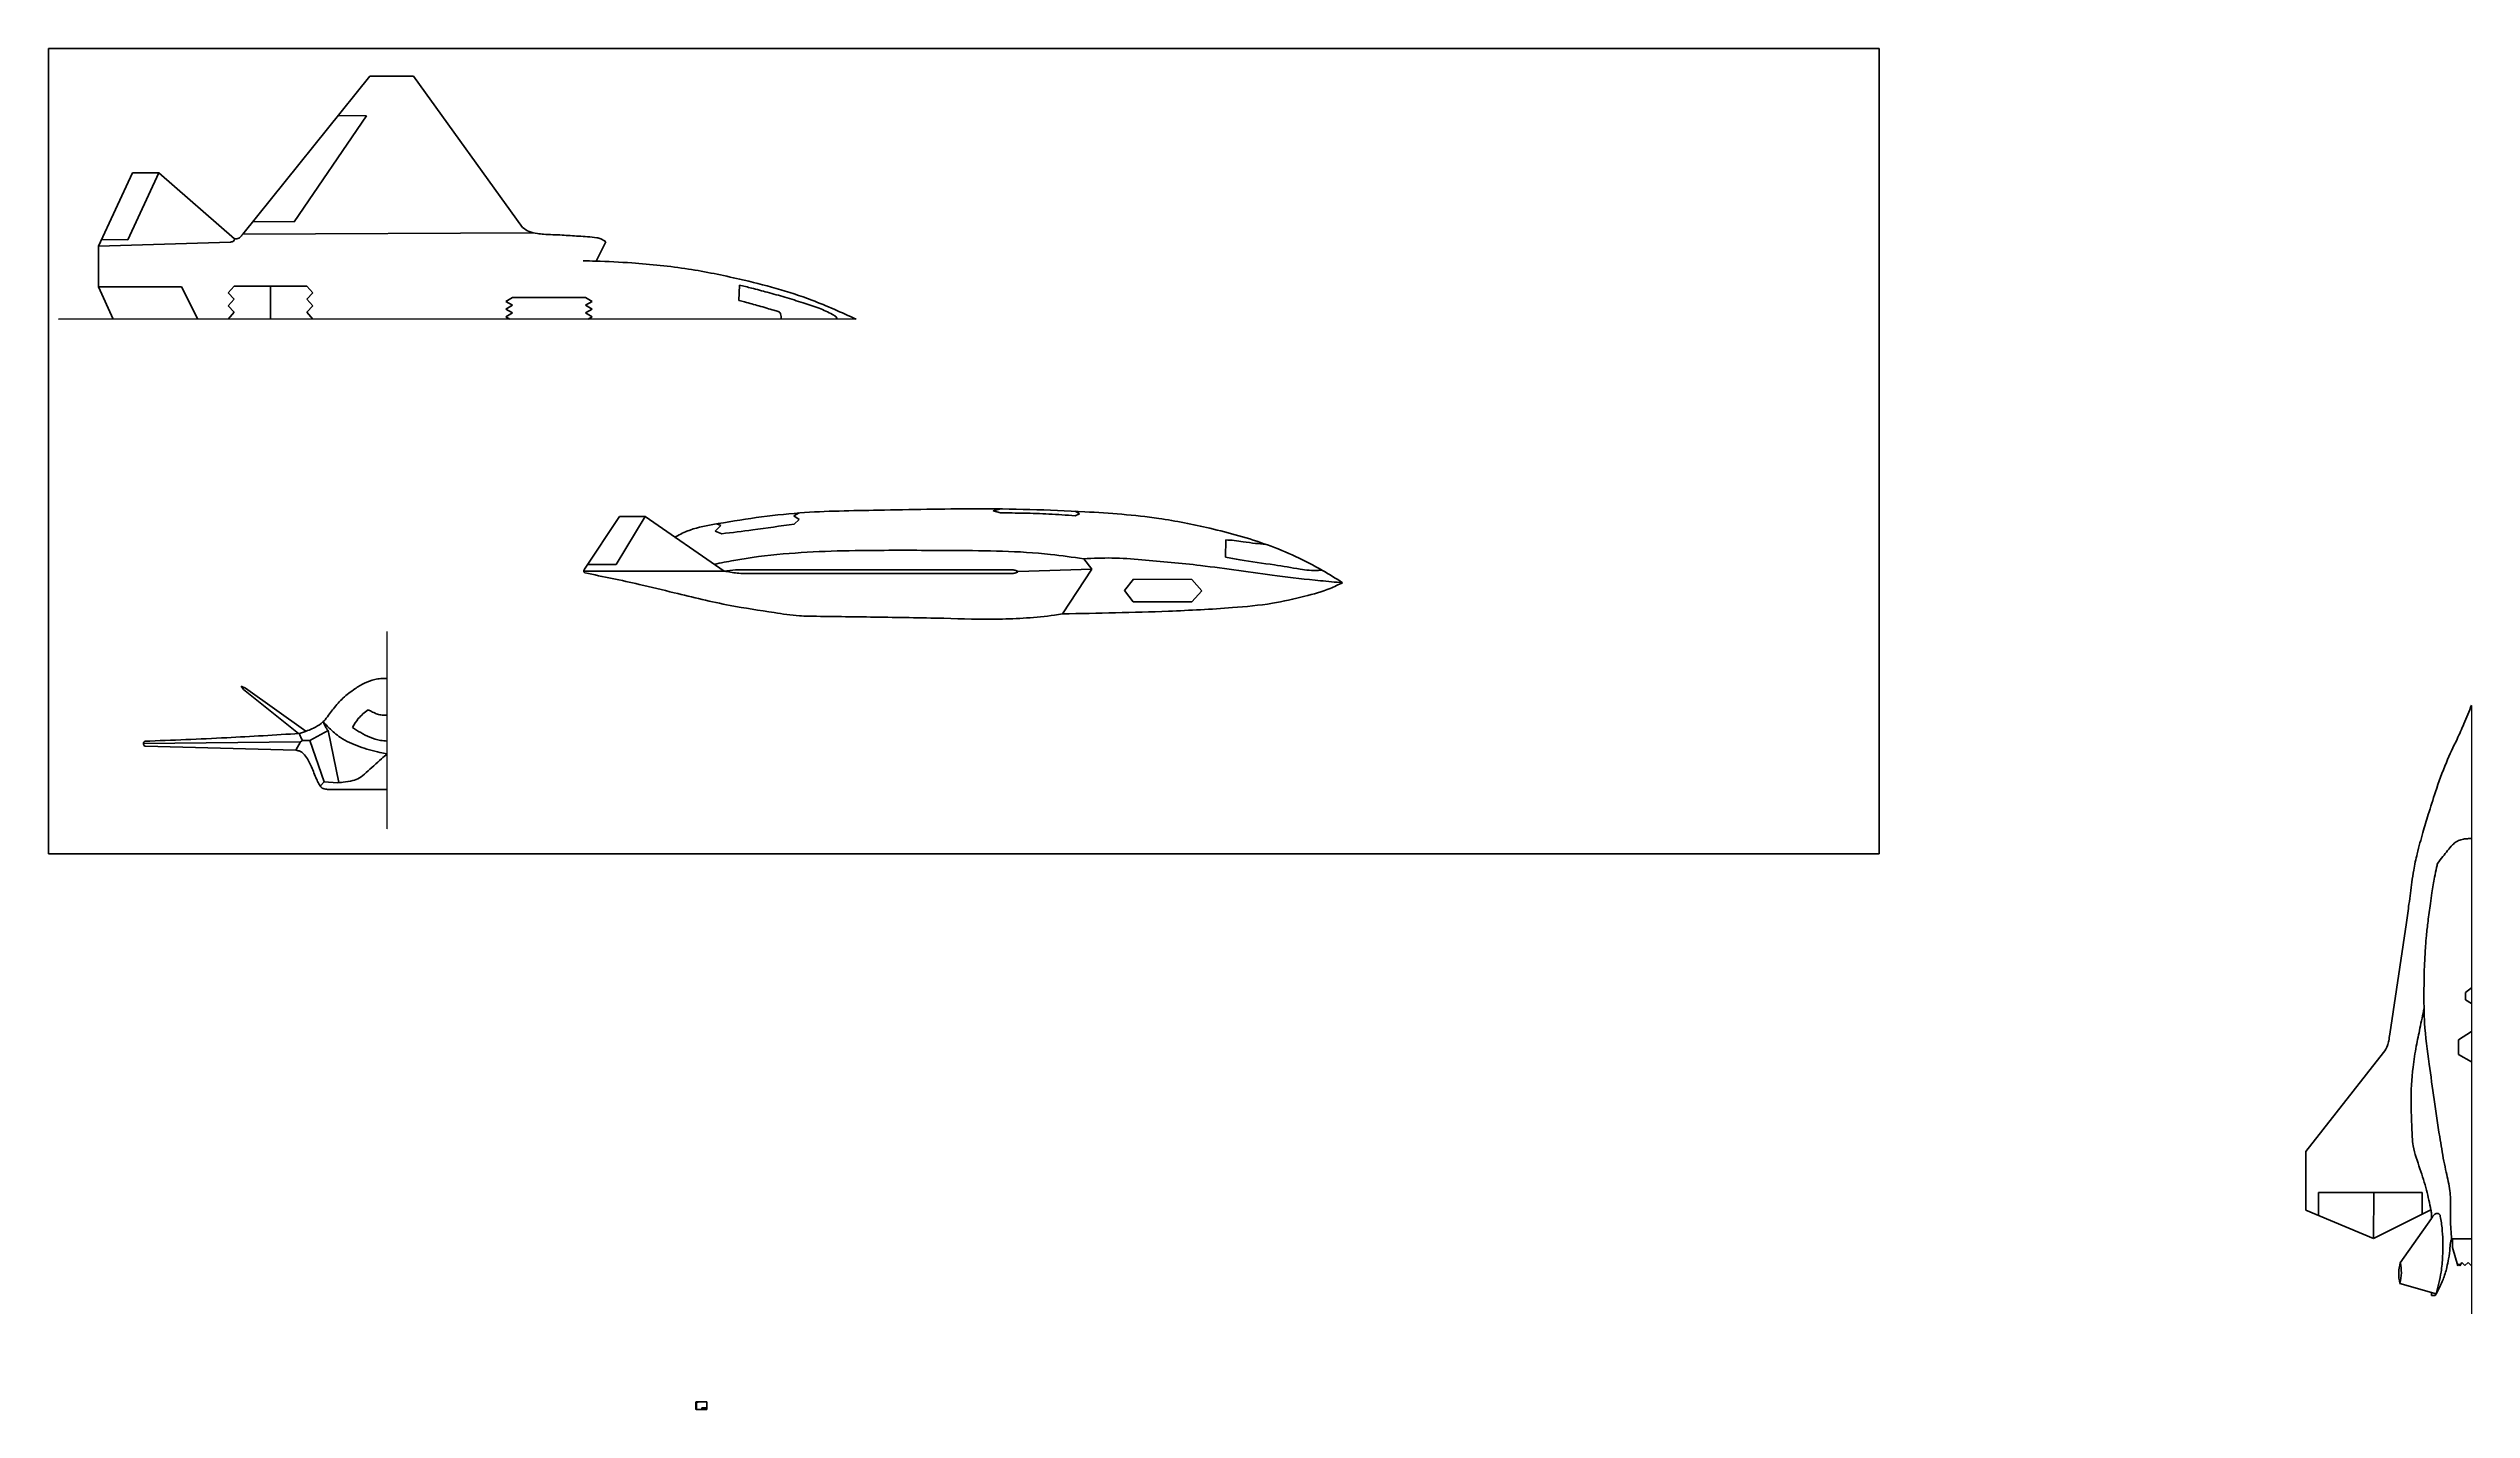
# Model space of a CAD drawing. Header units: millimetres. Extents: x 0 to 1932156, y -475559 to 1027176.
# Drawn here: x 109395 to 202560, y -22810 to 29520 of the extents above; entities that cross this region are included whole.
import ezdxf
from ezdxf.enums import TextEntityAlignment as Align

# ---------------------------------------------------------------- set-up
doc = ezdxf.new("R2010")
doc.units = ezdxf.units.MM
doc.linetypes.add('CENTER', pattern=[2, 1.25, -0.25, 0.25, -0.25])
for name, color, linetype, lineweight in [('_axes (Оси)', 6, 'CENTER', 30), ('_basic (Основной)', 4, 'Continuous', 60), ('_contour (Тонкий)', 7, 'Continuous', 30), ('_remote (Тонкий)', 9, 'Continuous', 30), ('_text (Надписи)', 2, 'Continuous', 30)]:
    doc.layers.add(name, color=color, linetype=linetype, lineweight=lineweight)
doc.styles.add('ESKD', font='eskd.shx', dxfattribs={"oblique": 15, "height": 5})
picture_1 = doc.add_image_def('image2.jpg', size_in_pixel=(3000, 1320))

msp = doc.modelspace()

# ---------------------------------------------------------------- linework, layer by layer
at = {"layer": '_axes (Оси)', "transparency": 33554687}
for p, q in [((140446.343, 19113.343), (109766.987, 19113.343)), ((122416.125, -499.121), (122416.125, 7110.15)), ((202559.785, 4266.98), (202559.785, -19126.448))]:
    msp.add_line(p, q, dxfattribs=at)
at = {"layer": '_basic (Основной)', "transparency": 33554687}
for p, q in [((121753.411, 28455.829), (116864.543, 22379.176)), ((123427.082, 28455.829), (121753.411, 28455.829)), ((127619.882, 22639.363), (123427.082, 28455.829)), ((118841.106, 22850.635), (121628.155, 26929.433)), ((121628.155, 26929.433), (120536.605, 26943.391)), ((112623.461, 24733.366), (111318.135, 21923.382)), ((113644.171, 24733.366), (112441.549, 22159.234)), ((113644.171, 24733.366), (112623.461, 24733.366)), ((116549.778, 22195.747), (113644.171, 24733.366)), ((128030.693, 22431.422), (116864.543, 22379.176)), ((118841.106, 22850.635), (117257.821, 22868.004)), ((116392.453, 22074.187), (111318.135, 21923.382)), ((111318.135, 21923.382), (111318.135, 20361.496)), ((112441.549, 22159.234), (111437.181, 22179.653)), ((130824.664, 22087.615), (130457.343, 21342.58)), ((111318.135, 20361.496), (111881.19, 19113.343)), ((111318.135, 20361.496), (114508.548, 20361.496)), ((114508.548, 20361.496), (115131.909, 19113.343)), ((116303.512, 20129.807), (116532.968, 20381.017)), ((116303.512, 20129.807), (116532.968, 19878.597)), ((116303.512, 19627.387), (116532.968, 19878.597)), ((116303.512, 19627.387), (116532.968, 19376.177)), ((116532.968, 20381.017), (119324.945, 20381.017)), ((117928.957, 20381.017), (117928.957, 19113.343)), ((119554.402, 20129.807), (119324.945, 20381.017)), ((119554.402, 20129.807), (119324.945, 19878.597)), ((119554.402, 19627.387), (119324.945, 19878.597)), ((119554.402, 19627.387), (119324.945, 19376.177)), ((127236.657, 19946.445), (126976.986, 19797.279)), ((127236.657, 19648.112), (126976.986, 19797.279)), ((127236.657, 19648.112), (126976.986, 19498.945)), ((127236.657, 19946.445), (130042.87, 19946.445)), ((130042.87, 19946.445), (130302.541, 19797.279)), ((130042.87, 19648.112), (130302.541, 19797.279)), ((130042.87, 19648.112), (130302.541, 19498.945)), ((135958.579, 20415.338), (135943.831, 19834.399)), ((116303.285, 19113.343), (116532.968, 19376.177)), ((119554.629, 19113.343), (119324.945, 19376.177)), ((127236.657, 19349.778), (126976.986, 19498.945)), ((127236.657, 19349.778), (126976.986, 19200.611)), ((127128.903, 19113.343), (126976.986, 19200.611)), ((130042.87, 19349.778), (130302.541, 19498.945)), ((130042.87, 19349.778), (130302.541, 19200.611)), ((130150.624, 19113.343), (130302.541, 19200.611)), ((130010.887, 9502.639), (131345.737, 11526.648)), ((131217.358, 9675.778), (132333.858, 11526.648)), ((131345.737, 11526.648), (132333.858, 11526.648)), ((132333.858, 11526.648), (135372.659, 9428.921)), ((135024.53, 10966.675), (135247.109, 11183.674)), ((135247.109, 11183.674), (135095.907, 11241.855)), ((138053.824, 11545.152), (138258.357, 11660.549)), ((138261.684, 11403.792), (138053.824, 11545.152)), ((138067.39, 11235.645), (138261.684, 11403.792)), ((145722.618, 11737.617), (146009.36, 11816.169)), ((145994.88, 11659.862), (145722.618, 11737.617)), ((148867.199, 11555.24), (149041.05, 11623.894)), ((149041.05, 11623.894), (148872.331, 11727.265)), ((135282.744, 10861.191), (135024.53, 10966.675)), ((154664.896, 10623.185), (154644.946, 9965.054)), ((135372.659, 9428.921), (129975.891, 9423.3)), ((130125.074, 9675.778), (130125.074, 9675.778)), ((130125.074, 9675.778), (131217.358, 9675.778)), ((146684.592, 9405.68), (149512.204, 9505.645)), ((149512.204, 9505.645), (148387.777, 7779.8)), ((149201.554, 9898.438), (149512.204, 9505.645)), ((151107.905, 9121.051), (150761.386, 8683.492)), ((151104.653, 8243.376), (150761.386, 8683.492)), ((151107.905, 9121.051), (153361.626, 9104.347)), ((153358.435, 8243.376), (153737.706, 8672.462)), ((153361.626, 9104.347), (153737.706, 8672.462)), ((151104.653, 8243.376), (153358.435, 8243.376)), ((116809.023, 4999.729), (116892.061, 4868.339)), ((116809.023, 4999.729), (116965.214, 4929.064)), ((116892.061, 4868.339), (119009.978, 3181.662)), ((116965.214, 4929.064), (119296.167, 3268.979)), ((119090.627, 2862.318), (113053.401, 2794.178)), ((119090.627, 2862.318), (118906.747, 2538.627)), ((119163.278, 2915.594), (119090.627, 2862.318)), ((119450.448, 2915.594), (119163.278, 2915.594)), ((119450.448, 2915.594), (120146.394, 3293.777)), ((119450.448, 2915.594), (119998.869, 1329.162)), ((120146.394, 3293.777), (120557.527, 1293.423)), ((113107.376, 2701.049), (118906.747, 2538.627)), ((119998.869, 1329.162), (119844.67, 1158.633)), ((119998.869, 1329.162), (120503.16, 1288.595)), ((120127.645, 1034.084), (122416.125, 1034.084)), ((200053.465, -4079.027), (199414.646, -8383.953)), ((202330.981, -6777.569), (202559.785, -6598.422)), ((202330.981, -7061.225), (202330.981, -6777.569)), ((202559.785, -7203.053), (202330.981, -7061.225)), ((202059.581, -8592.498), (202559.785, -8276.298)), ((199179.476, -9078.5), (196183.216, -12894.003)), ((202059.581, -9155.908), (202059.581, -8592.498)), ((202559.785, -9443.365), (202059.581, -9155.908)), ((196183.216, -12894.003), (196183.216, -15149.752)), ((196678.104, -14459.411), (200664.32, -14459.411)), ((196678.104, -14459.411), (196678.104, -15354.349)), ((198805.039, -14459.411), (198791.134, -16227.921)), ((200664.32, -14459.411), (200664.32, -15302.216)), ((196183.216, -15149.752), (198791.134, -16227.921)), ((198791.134, -16227.921), (200997.503, -15137.561)), ((201015.061, -15459.449), (199819.865, -17168.707)), ((201790.573, -16252.8), (202559.785, -16252.8)), ((201822.046, -16252.8), (201822.046, -16585.898)), ((201822.046, -16585.898), (202031.201, -17290.841)), ((202031.201, -17290.841), (202067.584, -17206.77)), ((202067.584, -17206.77), (202108.516, -17281.754)), ((202108.516, -17281.754), (202188.092, -17152.239)), ((202188.092, -17152.239), (202299.509, -17274.935)), ((202299.509, -17274.935), (202430.47, -17156.012)), ((202430.47, -17156.012), (202559.785, -17278.707)), ((199801.324, -17962.249), (201196.158, -18366.29)), ((201018.485, -18425.705), (201018.485, -18314.824)), ((201164.334, -18425.705), (201018.485, -18425.705)), ((201196.158, -18366.29), (201164.334, -18425.705)), ((134296.962, -22517.938), (134308.962, -22517.938)), ((134296.962, -22637.938), (134296.962, -22517.938)), ((134296.962, -22577.938), (134308.962, -22577.938)), ((134296.962, -22637.938), (134308.962, -22637.938)), ((134308.962, -22659.938), (134296.962, -22659.938)), ((134296.962, -22804.938), (134296.962, -22659.938)), ((134296.962, -22694.938), (134308.962, -22694.938)), ((134308.962, -22719.938), (134296.962, -22719.938)), ((134296.962, -22744.938), (134308.962, -22744.938)), ((134308.962, -22779.938), (134296.962, -22779.938)), ((134296.962, -22804.938), (134308.962, -22804.938)), ((134301.962, -22659.938), (134301.962, -22804.938)), ((134302.962, -22517.938), (134302.962, -22637.938)), ((134308.962, -22804.938), (134308.962, -22517.938)), ((134308.962, -22517.938), (134703.962, -22517.938)), ((134308.962, -22531.938), (134378.962, -22531.938)), ((134703.962, -22804.938), (134308.962, -22804.938)), ((134378.962, -22531.938), (134378.962, -22517.938)), ((134583.962, -22804.938), (134583.962, -22749.938)), ((134703.962, -22517.938), (134703.962, -22804.938))]:
    msp.add_line(p, q, dxfattribs=at)
at = {"layer": '_basic (Основной)', "linetype": 'Continuous', "transparency": 33554687}
for p, q in [((134518.962, -22749.938), (134703.962, -22749.938)), ((134518.962, -22804.938), (134518.962, -22749.938)), ((134583.962, -22769.938), (134518.962, -22769.938)), ((134518.962, -22774.938), (134583.962, -22774.938)), ((134525.962, -22774.938), (134525.962, -22749.938)), ((134535.962, -22749.938), (134535.962, -22804.938)), ((134558.962, -22804.938), (134558.962, -22749.938)), ((134573.962, -22749.938), (134573.962, -22804.938)), ((134703.962, -22764.938), (134583.962, -22764.938)), ((134583.962, -22789.938), (134703.962, -22789.938)), ((134653.962, -22764.938), (134653.962, -22804.938)), ((134653.962, -22769.938), (134703.962, -22769.938)), ((134703.962, -22784.938), (134653.962, -22784.938)), ((134668.962, -22764.938), (134668.962, -22784.938)), ((134673.962, -22789.938), (134673.962, -22784.938)), ((134685.962, -22784.938), (134685.962, -22764.938))]:
    msp.add_line(p, q, dxfattribs=at)
at = {"layer": '_basic (Основной)', "transparency": 33554687}
for points in [[(116864.543, 22379.176), (116800.093, 22301.164), (116717.85, 22226.12), (116549.778, 22195.747)], [(130824.664, 22087.615), (130628.355, 22203.191), (130476.431, 22241.832), (129771.592, 22302.616), (129147.351, 22344.018), (128431.956, 22379.902), (128191.64, 22404.743), (127876.762, 22479.268), (127619.882, 22639.363)], [(116549.778, 22195.747), (116510.274, 22114.175), (116392.453, 22074.187)], [(140446.343, 19113.343), (138750.262, 19840.843), (135967.197, 20650.375), (134001.749, 21038.401), (131826.766, 21273.573), (130437.409, 21343.212), (129958.328, 21356.268)], [(135943.831, 19834.399), (136159.921, 19775.748), (136442.721, 19695.768), (136709.505, 19623.785), (137010.969, 19535.808), (137283.089, 19453.164), (137456.506, 19402.509), (137501.856, 19378.513), (137536.535, 19322.53), (137560.544, 19215.888), (137560.544, 19113.343)], [(135958.579, 20415.338), (136431.104, 20307.404), (137031.885, 20145.511), (137713.67, 19956.63), (138408.963, 19740.772), (139023.243, 19531.653), (139536.266, 19295.556), (139649.537, 19227.188), (139686.108, 19190.637), (139709.389, 19113.343)], [(159155.707, 8977.941), (158381.755, 9452.301), (156266.294, 10431.957), (154046.653, 11073.173), (152084.78, 11449.962), (149246.971, 11707.768), (145013.958, 11821.887), (141312.197, 11767.593), (138280.925, 11662.265), (134936.753, 11213.607), (133946.097, 10960.958), (133466.25, 10723.78)], [(135282.744, 10861.191), (136473.011, 11008.035), (138067.39, 11235.645)], [(145994.88, 11659.862), (146900.729, 11655.315), (147861.208, 11618.925), (148867.199, 11555.24)], [(154664.896, 10623.185), (154984.703, 10603.985), (155330.808, 10553.981), (155810.352, 10491.474), (156191.541, 10458.822)], [(130021.832, 9356.039), (129989.612, 9380.201), (129976.643, 9434.212), (130010.887, 9502.639)], [(138603.702, 7692.203), (138268.041, 7707.712), (137298.877, 7828.343), (135604.471, 8107.637), (133454.529, 8593.876), (132111.894, 8914.877), (130021.832, 9356.039)], [(149201.554, 9898.438), (147923.085, 10068.384), (144229.733, 10218.007), (141340.841, 10223.104), (137641.605, 10085.009), (135745.015, 9835.631), (134998.399, 9687.278)], [(146684.592, 9405.68), (146551.35, 9350.214), (146421.1, 9335.581), (146181.266, 9337.966), (145720.963, 9337.901), (145291.48, 9337.84), (144770.615, 9337.765), (144300.634, 9337.698), (143879.097, 9337.638), (143096.074, 9337.526), (142698.763, 9337.47), (142374.132, 9337.423), (142179.762, 9337.396), (141896.319, 9337.355), (141617.719, 9337.315), (141259.165, 9337.264), (140832.113, 9337.203), (140473.644, 9337.152), (139913.834, 9337.072), (139385.137, 9336.997), (138700.93, 9336.899), (138004.284, 9336.8), (137276.534, 9336.696), (136449.267, 9336.578), (135871.454, 9348.493), (135372.612, 9428.921)], [(146684.592, 9405.68), (146551.342, 9461.126), (146421.09, 9475.741), (146181.256, 9473.321), (145720.953, 9473.321), (145291.47, 9473.321), (144770.605, 9473.321), (144300.625, 9473.321), (143879.088, 9473.321), (143096.064, 9473.321), (142698.754, 9473.321), (142374.123, 9473.321), (142179.753, 9473.321), (141896.309, 9473.321), (141617.709, 9473.321), (141259.156, 9473.321), (140832.103, 9473.321), (140473.635, 9473.321), (139913.824, 9473.321), (139385.127, 9473.321), (138700.92, 9473.321), (138004.274, 9473.321), (137276.524, 9473.321), (136449.257, 9473.321), (135814.809, 9473.321), (135372.659, 9428.921)], [(159155.707, 8977.941), (158300.836, 9055.873), (156633.125, 9242.228), (153686.642, 9641.566), (151431.621, 9860.334), (150286.061, 9929.554), (149201.554, 9898.438)], [(154644.946, 9965.054), (155208.786, 9858.024), (156530.657, 9662.172), (157518.939, 9503.825), (158216.399, 9453.876), (158347.71, 9471.937)], [(159155.707, 8977.941), (158672.662, 8762.652), (157696.357, 8457.427), (156452.803, 8190.358), (154925.627, 8021.395), (152458.602, 7884.584), (148387.777, 7779.8)], [(148387.777, 7779.8), (148077.998, 7733.474), (147004.768, 7623.827), (145945.244, 7579.283), (143825.309, 7610.086), (141162.912, 7657.937), (138603.702, 7692.203)], [(122416.125, 5299.292), (122168.941, 5293.422), (121939.854, 5255.854), (121542.581, 5118.35), (121179.326, 4898.594), (120719.619, 4542.457), (120355.247, 4134.695), (120204.875, 3944.514), (120031.969, 3712.813), (119885.948, 3570.639), (119580.406, 3391.437), (119359.852, 3293.477), (119046.639, 3183.952)], [(121085.258, 3411.68), (121307.355, 3755.685), (121690.457, 4094.142)], [(121690.457, 4094.142), (121859.484, 4005.096), (122044.337, 3927.176), (122223.855, 3886.99), (122416.125, 3881.699)], [(202559.785, 4266.98), (202268.121, 3554.567), (202002.443, 2966.421), (201592.277, 2068.168), (201173.389, 938.674), (200898.403, 61.999), (200692.217, -619.842), (200469.08, -1438.533), (200335.073, -2075.543), (200266.773, -2531.485), (200154.562, -3376.343), (200053.465, -4079.027)], [(113099.562, 2883.789), (113065.942, 2849.971), (113055.139, 2767.466), (113067.484, 2725.823), (113107.376, 2701.049)], [(119046.639, 3183.952), (116251.266, 3019.664), (113099.562, 2883.789)], [(119163.278, 2915.594), (119115.241, 3004.631), (119077.705, 3090.404), (119046.639, 3183.952)], [(122416.125, 2401.794), (122141.054, 2457.71), (121342.45, 2681.367), (120620.149, 3032.099), (120182.701, 3392.999), (119954.874, 3630.8)], [(120146.394, 3293.777), (120060.991, 3415.547), (119954.874, 3630.8)], [(122416.125, 2890.123), (122162.405, 2917.866), (121751.538, 3039.932), (121401.177, 3214.802), (121085.258, 3411.68)], [(118906.747, 2538.627), (119079.596, 2493.745), (119284.032, 2308.678), (119507.897, 1898.184), (119700.489, 1432.1), (119790.924, 1249.435), (119839.027, 1166.757), (119892.901, 1105.226), (119960.245, 1066.771), (120127.645, 1034.084)], [(122416.125, 2401.794), (122202.089, 2208.637), (121907.067, 1944.316), (121606.955, 1679.995), (121352.629, 1471.589), (121098.294, 1369.927), (120721.889, 1308.931), (120503.16, 1288.595)], [(202559.785, -859.453), (202406.348, -861.382), (202253.837, -874.886), (202151.52, -903.824), (201973.913, -977.132), (201829.121, -1102.53), (201458.043, -1546.948), (201252.917, -1815.732)], [(201252.917, -1815.732), (201215.816, -1971.913), (201141.812, -2339.738), (201038.786, -2938.858), (200982.699, -3359.229), (200885.849, -4039.504), (200826.65, -4587.544)], [(200826.65, -4587.544), (200792.15, -4995.737), (200729.735, -6928.594), (200754.992, -7948.503), (200930.509, -9527.081), (201121.152, -10887.331), (201336.948, -12322.295), (201492.41, -13259.421)], [(200733.722, -7386.664), (200575.995, -8151.048), (200436.557, -8835.376), (200311.547, -9647.417), (200233.324, -11018.282), (200264.579, -11981.284), (200316.967, -12675.434), (200577.414, -13555.145), (200827.521, -14374.824), (200997.503, -15137.561)], [(199414.646, -8383.953), (199376.268, -8632.426), (199328.269, -8814.694), (199179.476, -9078.5)], [(201492.41, -13259.421), (201587.604, -13689.474), (201724.6, -14396.064), (201748.24, -14714.29), (201749.357, -15506.754), (201790.573, -16252.8)], [(200997.503, -15137.561), (201019.828, -15291.977), (201015.061, -15459.449)], [(201015.061, -15459.449), (201093.009, -15355.16), (201174.742, -15283.38), (201299.942, -15279.837), (201368.885, -15434.042), (201435.406, -15943.58), (201446.038, -16921.167), (201387.549, -17526.841), (201196.158, -18366.29)], [(201790.573, -16252.8), (201763.48, -16335.757), (201728.526, -16593.689), (201677.548, -17011.826), (201608.718, -17348.855), (201464.182, -17816.57), (201196.158, -18366.29)], [(199819.865, -17168.707), (199759.218, -17551.941), (199801.324, -17962.249)], [(199819.865, -17168.707), (199862.548, -17554.356), (199801.324, -17962.249)]]:
    msp.add_spline(points, degree=3, dxfattribs=at)
at = {"layer": '_contour (Тонкий)', "transparency": 33554687}
for p, q in [((134288.962, -22809.938), (134288.962, -22512.938)), ((134288.962, -22512.938), (134708.962, -22512.938)), ((134708.962, -22809.938), (134288.962, -22809.938)), ((134498.962, -22517.938), (134498.962, -22512.938)), ((134498.962, -22809.938), (134498.962, -22804.938)), ((134708.962, -22512.938), (134708.962, -22809.938))]:
    msp.add_line(p, q, dxfattribs=at)
at = {"layer": '_remote (Тонкий)', "linetype": 'Continuous', "transparency": 33554687}
for p, q in [((134518.962, -22754.938), (134583.962, -22754.938)), ((134583.962, -22759.938), (134518.962, -22759.938)), ((134518.962, -22764.938), (134583.962, -22764.938)), ((134583.962, -22779.938), (134518.962, -22779.938)), ((134518.962, -22784.938), (134583.962, -22784.938)), ((134583.962, -22789.938), (134518.962, -22789.938)), ((134518.962, -22794.938), (134583.962, -22794.938)), ((134583.962, -22799.938), (134518.962, -22799.938))]:
    msp.add_line(p, q, dxfattribs=at)
at = {"layer": '_remote (Тонкий)', "transparency": 33554687}
for p, q in [((134658.962, -22784.938), (134658.962, -22769.938)), ((134663.962, -22769.938), (134663.962, -22784.938))]:
    msp.add_line(p, q, dxfattribs=at)

# ---------------------------------------------------------------- texts
at = {"layer": '_basic (Основной)', "color": 30, "transparency": 33554687, "style": 'ESKD', "oblique": 15}
msp.add_text('Лабораторная работа', height=5, dxfattribs=at).set_placement((134600.588, -22760.725))
at = {"layer": '_contour (Тонкий)', "color": 2, "transparency": 33554687, "insert": (134583.962, -22766.614), "char_height": 5, "attachment_point": 1, "style": 'ESKD'}
msp.add_mtext_dynamic_manual_height_columns('\\pxqc;{\\T0.9;Общий вид\\Pсамолета Jeniah-UCAV}', width=70.09073, gutter_width=12.5, heights=[25.222], dxfattribs=at)
at = {"layer": '_text (Надписи)', "transparency": 33554687, "style": 'ESKD', "oblique": 15, "width": 0.8}
for s, p in [('Инв. N дубл.', (134300.829, -22708.043)), ('Инв.N подл.', (134300.946, -22792.642)), ('Взам. инв N', (134300.954, -22733.361)), ('Справ. N', (134301.163, -22613.248))]:
    msp.add_text(s, height=2.6, rotation=90, dxfattribs=at).set_placement(p, align=Align.CENTER)
at = {"layer": '_text (Надписи)', "transparency": 33554687, "style": 'ESKD', "oblique": 15}
for s, p in [('Подпись и дата', (134300.835, -22677.79)), ('Подпись и дата', (134300.968, -22762.9)), ('Перв. примен.', (134301.166, -22546.744))]:
    msp.add_text(s, height=2.6, rotation=90, dxfattribs=at).set_placement(p, align=Align.CENTER)
at = {"layer": '_text (Надписи)', "transparency": 33554687, "style": 'ESKD', "oblique": 15, "width": 0.8}
for s, height, p in [('2', 3, (134393.962, -22516.938)), ('2', 3, (134393.962, -22808.938)), ('1', 3, (134536.332, -22783.993)), ('1', 3, (134536.332, -22804.061)), ('N докум.', 2.6, (134537.595, -22773.952)), ('Ляпин', 3, (134538.362, -22779.336)), ('1', 3, (134603.962, -22516.938)), ('1', 3, (134603.962, -22808.938)), ('Формат А3', 3, (134658.273, -22808.696))]:
    msp.add_text(s, height=height, dxfattribs=at).set_placement(p)
for s, height, p in [('Изм.', 2.6, (134522.462, -22773.938)), ('Утв.', 3, (134523.962, -22804.152)), ('Пров.', 3, (134524.962, -22784.081)), ('Hач.бр.', 3, (134526.462, -22793.867)), ('Разраб.', 3, (134526.962, -22778.938)), ('Т.контр.', 3, (134526.962, -22789.224)), ('H.конт.', 3, (134526.962, -22799.01)), ('Лист', 2.6, (134530.462, -22773.938)), ('Подп.', 2.6, (134565.962, -22773.938)), ('Дата', 2.6, (134578.962, -22773.938)), ('Лит.', 2.6, (134661.252, -22768.982)), ('Лист 1', 2.6, (134663.448, -22789.011)), ('Масса', 2.6, (134677.474, -22768.982)), ('Листов 1', 2.6, (134685.423, -22789.011)), ('Масштаб', 2.6, (134694.973, -22768.982))]:
    msp.add_text(s, height=height, dxfattribs=at).set_placement(p, align=Align.CENTER)
at = {"layer": '_text (Надписи)', "transparency": 33554687, "attachment_point": 1, "style": 'ESKD'}
for s, heights, insert, char_height in [('У', [0], (134654.389, -22775.053), 5), ('1:50', [3.5], (134688.118, -22774.596), 3.5)]:
    msp.add_mtext_dynamic_manual_height_columns(s, width=10.69599, gutter_width=25, heights=heights, dxfattribs=dict(at, insert=insert, char_height=char_height))
at = {"layer": '_text (Надписи)', "transparency": 33554687, "insert": (134653.962, -22795.021), "char_height": 5, "width": 50.53786, "attachment_point": 1, "line_spacing_factor": 0.857143, "style": 'ESKD'}
msp.add_mtext('\\pxqc;1О-401С', dxfattribs=at)

# ---------------------------------------------------------------- pictures from other files: only their frames are drawn
at = {"layer": '_basic (Основной)', "transparency": 33554687}
image = msp.add_image(picture_1, insert=(109394.972, -1448.811), size_in_units=(70384.189, 30969.043), dxfattribs=at)
image.dxf.flags = 7

doc.saveas('drawing.dxf')
